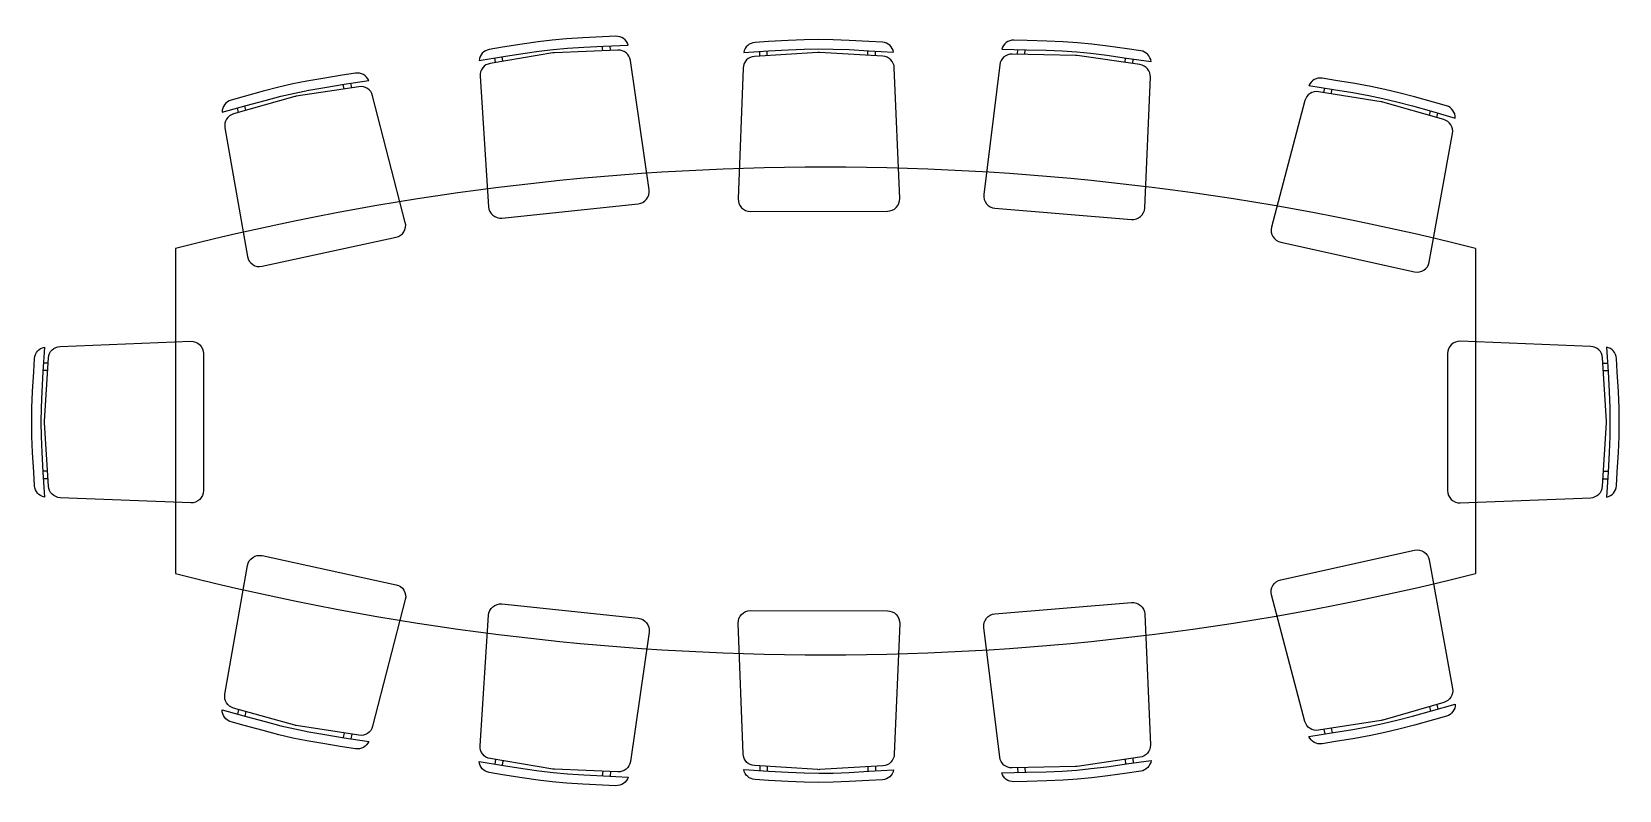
# Model space of a CAD drawing. Extents: x 48.43 to 52.34, y 35.1 to 36.97.
import ezdxf

# ---------------------------------------------------------------- set-up
doc = ezdxf.new("R2010")
doc.units = 0
doc.layers.get('0').update_dxf_attribs({"linetype": 'CONTINUOUS'})

# ---------------------------------------------------------------- blocks, each defined once
blk = doc.blocks.new('CAD')
for p, q in [((0.0437, 0.3748), (0.0437, 0.3862)), ((0.0622, 0.376), (0.0622, 0.3873)), ((0.3097, 0.3763), (0.3097, 0.3876)), ((0.3289, 0.3751), (0.3289, 0.3865))]:
    blk.add_line(p, q)
for points in [[(0.2639, 0.4129), (0.2242, 0.4145), (0.1888, 0.4151), (0.1534, 0.4145), (0.1136, 0.4129), (0.0652, 0.4103), (0.032, 0.4082, 0.344263), (0.0043, 0.3838), (0.0652, 0.3875), (0.1136, 0.3902), (0.1534, 0.3918), (0.1888, 0.3923), (0.2242, 0.3918), (0.2639, 0.3902), (0.3124, 0.3875), (0.3733, 0.3838, 0.344263), (0.3456, 0.4082), (0.3124, 0.4103)], [(0.3467, 0.374), (0.1906, 0.3836, 0.030752), (0.1869, 0.3836), (0.0309, 0.374, 0.38495), (0.0027, 0.3453), (-0.01, 0.0235, 0.425817), (0.02, -0.0076), (0.3576, -0.0076, 0.425817), (0.3876, 0.0235), (0.3749, 0.3453, 0.38495)]]:
    blk.add_lwpolyline(points, format="xyb", close=True)

msp = doc.modelspace()

# ---------------------------------------------------------------- linework, layer by layer
at = {"color": 0}
for p, q in [((48.7829, 36.4335), (48.7829, 35.6335)), ((51.9829, 36.4335), (51.9829, 35.6335))]:
    msp.add_line(p, q, dxfattribs=at)
for centre, start, end in [((50.3829, 30.1379), 75.7403, 104.2597), ((50.3829, 41.929), 255.7403, 284.2597)]:
    msp.add_arc(centre, 6.4957, start, end, dxfattribs=at)

# ---------------------------------------------------------------- block references
for p, rotation in [((49.5656, 36.5139), 5.959427084492643), ((50.178, 36.5324), 0.091691106601421), ((50.7806, 36.5421), 355.236728753762), ((48.9746, 36.3928), 12.22370634904356), ((51.4858, 36.4609), 347.4848640834354), ((51.9221, 36.195), 270)]:
    msp.add_blockref('CAD', p, dxfattribs=dict(at, rotation=rotation))
at = {"color": 0, "xscale": -1}
for p, rotation in [((48.8437, 36.195), 90), ((51.4858, 35.606), 192.5151359165646), ((48.9746, 35.6742), 167.7762936509564), ((49.5656, 35.553), 174.0405729155073), ((50.178, 35.5345), 179.9083088933986), ((50.7806, 35.5249), 184.763271246238)]:
    msp.add_blockref('CAD', p, dxfattribs=dict(at, rotation=rotation))

doc.saveas('drawing.dxf')
